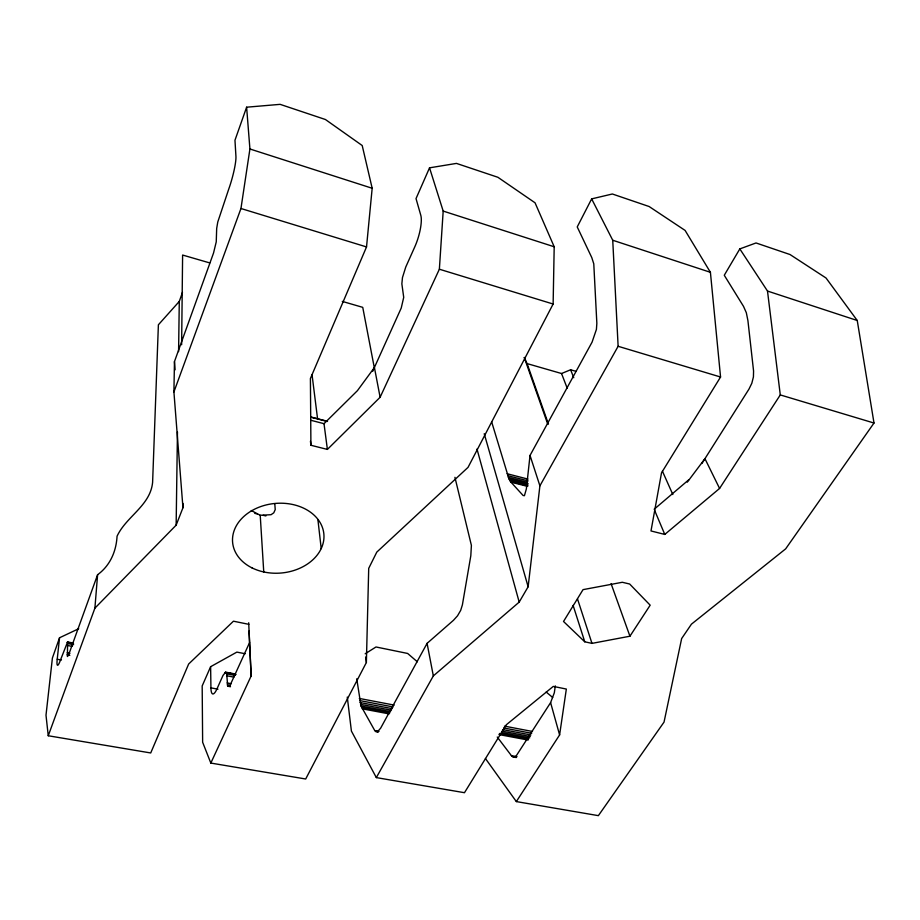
<?xml version="1.0" encoding="UTF-8"?>
<svg xmlns="http://www.w3.org/2000/svg" width="920" height="920" viewBox="0 0 920 920"><rect width="100%" height="100%" fill="white"/><g stroke="black" fill="none" stroke-linecap="round" stroke-linejoin="round"><path stroke-width="1.38" d="M248.837 624.335L233.45 621.195L188.657 664.01L150.719 752.962L48.254 735.758L94.898 608.154L176.145 525.159L182.953 507.748L182.988 503.447M181.631 344.77L182.608 255.047L209.714 262.913M176.145 525.159L177.456 431.94M178.583 351.624L179.285 301.426L182.47 292.422M182.953 507.748L173.914 391.943L174.466 361.594L213.532 253.034L216.246 241.856L216.683 228.424L217.775 221.996L228.689 189.244A25.139 3.772 -74.3 0 0 235.934 156.388L234.968 140.242L246.617 107.203L280.128 104.351L325.438 119.519L362.204 145.521L372.174 188.267L366.528 246.928L310.408 378.522L310.914 445.268L327.393 449.42L380.121 397.256L439.369 269.215L443.187 211.083L429.536 167.831L456.458 163.403L497.892 177.284L535.049 202.802L554.197 246.767L553.127 304.025L468.027 467.383L376.786 552.115L368.713 568.353L366.378 662.515L305.693 778.998L210.829 763.071L202.641 742.268L202.181 685.94L210.623 666.701L236.865 652.107L245.237 653.752M179.285 301.426L158.389 324.783L152.605 482.413C150.316 505.735 126.155 516.511 117.058 536.233C116.242 551.264 110.251 565.466 97.6 574.724L68.597 654.925L67.424 656.523L67.585 641.964L60.651 659.582A20.286 2.403 -76.9 0 1 57.224 659.226L59.547 637.767L78.718 628.728M94.898 608.154L97.6 574.724M485.426 758.517L516.338 801.584L598.368 815.649L664.033 722.108L681.651 638.549L691.449 624.151L785.657 548.86L874 423.027L857.244 320.505L826.033 278.001L790.015 254.529L756.033 242.96L739.818 248.906L767.498 291.053L780.286 394.921L719.578 488.451L664.78 534.428L650.992 530.955L661.514 472.857L720.556 377.016L710.412 272.308L685.101 230.425L649.129 206.528L612.352 193.993L591.652 198.881L577.231 226.929L591.767 257.554L593.779 263.844L596.85 323.322L596.413 329.429L592.054 342.183L530.023 455.434L526.366 488.922L524.423 495.696L523.112 495.5L510.968 482.16L508.967 478.894L491.636 421.808M516.338 801.584L559.601 734.931L566.341 689.057L553.276 686.4L506.333 724.753L464.473 792.706L376.326 777.595L433.331 675.912L519.191 602.106L528.137 586.764L539.902 485.829L618.125 346.288L612.731 240.246L591.652 198.881M555.3 685.894L554.334 692.748L550.597 702.627L515.924 756.332L513.498 757.033L511.416 755.665L497.26 737.046M173.914 391.943L240.959 208.506L249.918 148.982L246.617 107.203M59.547 637.767L52.405 658.007L46 715.208L48.254 735.758M429.536 167.831L416.024 198.605L420.785 215.257A24 6.67 -73.1 0 1 414.77 246.893L405.743 267.076L402.466 277.587L401.856 283.843L403.719 297.332L401.235 308.039L372.646 371.404M249.067 631.016L249.573 642.62L230.08 685.273L229.149 686.377L227.7 686.193L226.688 673.854L225.641 672.152L223.019 675.395L217.039 688.746A19.527 4.335 -78 0 1 210.933 687.872L210.623 666.701M210.829 763.071L251.148 675.958L248.699 622.759M454.928 477.319L471.397 545.399L470.81 555.772L462.392 604.877L460.678 610.385L457.539 615.79L453.468 620.298L427.087 643.356L380.592 728.26L377.407 731.814L374.785 730.618L361.019 706.019L356.741 678.799M739.818 248.906L724.27 275.264L743.521 306.383L746.315 312.685L747.914 320.597L753.572 371.024L753.422 376.947L751.812 383.295L748.983 389.091L701.891 463.519M687.309 482.149L704.95 458.678L719.578 488.451M629.935 636.214L650.175 605.188L629.659 584.016L622.299 582.279L583.038 589.639L563.523 621.483L584.764 641.803L591.974 643.379L629.935 636.214L611.075 583.625M310.615 420.221L324.012 423.683L357.409 390.678L374.417 367.505L380.121 397.256M654.154 509.266L688.815 479.757M365.183 653.775L376.004 646.978L407.64 653.453L417.335 661.79M524.342 357.443L527.079 363.596L561.545 373.52L570.607 369.771L576.092 371.358M251.275 510.519L260.222 515.28L271.043 514.705L273.769 512.831L275.229 509.599L274.804 503.953M374.785 730.618L379.017 731.388M511.416 755.665L517.04 756.688M375.544 731.549L378.361 732.067M512.394 756.608L515.212 757.114M513.498 757.033L516.316 757.551M227.7 686.193L230.494 686.722M57.224 659.226L61.433 660.008M210.933 687.872L217.971 689.183M360.49 704.352L391.402 710.206M502.124 731.17L530.299 736.506M361.019 706.019L390.586 711.597M501.492 732.55L529.713 737.886M361.629 707.514L389.827 712.827M499.41 733.493L528.574 738.99M67.137 652.82L69.943 653.349M227.079 682.95L231.265 683.732M362.296 708.825L389.137 713.885M498.939 734.551L528.137 740.048M67.01 654.81L69.816 655.327M227.263 684.917L230.058 685.434M67.585 641.964L73.197 643.034M225.641 672.152L235.439 674.015M67.896 642.39L73.519 643.459M226.274 672.612L236.083 674.486M67.091 642.379L72.691 643.448M224.859 672.485L231.84 673.819M359.306 698.441L394.254 705.111M504.447 726.121L532.496 731.481M67.988 643.609L73.623 644.678M226.688 673.854L235.117 675.452M359.628 700.557L393.231 706.951M503.596 727.95L531.691 733.286M67.873 645.553L72.105 646.357M226.883 675.786L233.91 677.12M360.019 702.535L392.276 708.653M502.826 729.629L530.955 734.965M254.736 513.348L257.404 513.969M263.269 515.327L265.903 515.936M509.634 480.205L527.608 484.805M510.301 481.298L528.034 485.829M510.968 482.16L527.471 486.369M507.092 473.731L527.942 479.101M507.702 475.651L528.149 480.918M508.323 477.376L527.482 482.298M508.967 478.894L528.218 483.828M311.075 417.047L327.531 421.314M310.971 417.243L327.359 421.486M342.286 301.403L362.744 307.349L374.348 367.919M618.125 346.288L720.556 377.016M780.286 394.921L874 423.027M240.959 208.506L366.528 246.928M439.369 269.215L553.127 304.025M249.918 148.982L372.174 188.267M443.187 211.083L554.197 246.767M612.731 240.246L710.412 272.308M767.498 291.053L857.244 320.505M546.204 692.07L552.713 697.498M376.326 777.595L351.405 731.067L347.288 697.072M662.4 471.132L672.831 494.534M654.683 510.519L664.78 534.428M570.607 369.771L573.758 377.729M561.545 373.52L567.191 388.171M527.079 363.596L548.458 424.108M524.273 357.558L547.653 423.878M577.507 598.943L591.974 643.379M530.023 455.434L539.902 485.829M573.114 605.429L584.764 641.803M484.23 433.722L528.137 586.764M550.597 702.627L559.601 734.931M476.985 449.029L519.191 602.106M427.087 643.356L433.331 675.912M365.619 657.053L366.378 662.515M324.012 423.683L327.393 449.42M312.041 374.67L317.549 418.657M310.442 441.209L310.914 445.268M317.952 520.041L321.218 548.596M174.466 361.594L175.099 369.84M260.222 515.28L263.752 571.964M249.573 642.62L251.148 675.958M251.896 567.824A45.828 34.925 -5.2 0 0 323.794 539.66A45.828 34.925 -5.2 0 0 259.026 507.207A45.828 34.925 -5.2 0 0 251.896 567.824"/></g></svg>
